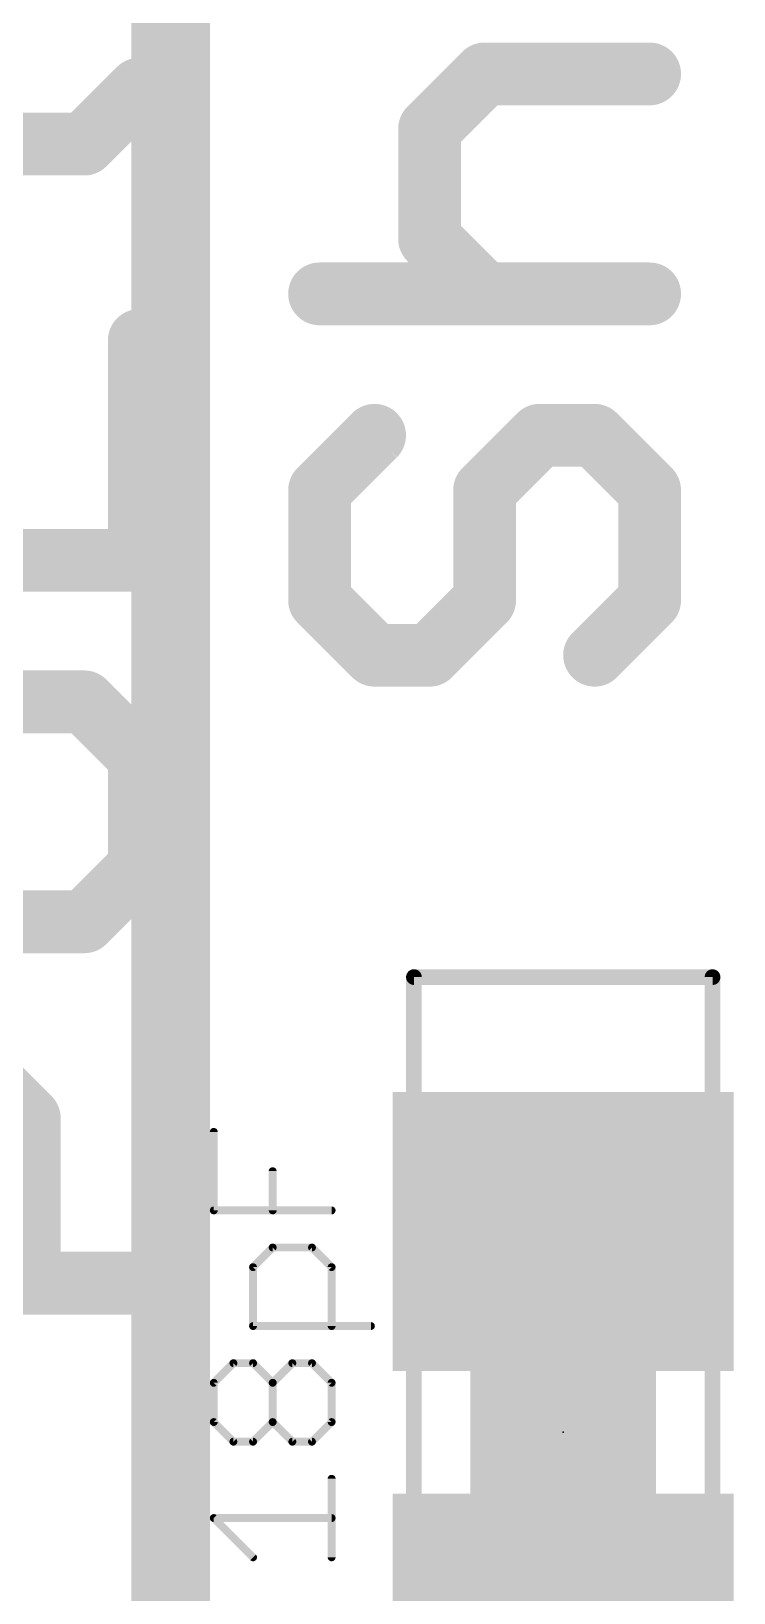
# Model space of a CAD drawing. Extents: x -27 to 80, y -11 to 53.
# Drawn here: x 23.68 to 25.95, y 31.23 to 36.28 of the extents above; entities that cross this region are included whole.
import ezdxf

# ---------------------------------------------------------------- set-up
doc = ezdxf.new("R2010")
doc.units = 0
for name, color, linetype in [('1', 12, 'CONTINUOUS'), ('16', 132, 'CONTINUOUS'), ('21', 53, 'CONTINUOUS'), ('23', 53, 'CONTINUOUS'), ('27', 253, 'CONTINUOUS'), ('29', 253, 'CONTINUOUS'), ('31', 253, 'CONTINUOUS'), ('35', 253, 'CONTINUOUS'), ('39', 12, 'CONTINUOUS'), ('51', 53, 'CONTINUOUS')]:
    doc.layers.add(name, color=color, linetype=linetype)

# ---------------------------------------------------------------- blocks, each defined once
blk = doc.blocks.new('RECT')
blk.add_solid([(-0.5, -0.5), (0.5, -0.5), (-0.5, 0.5), (0.5, 0.5)])

msp = doc.modelspace()

# ---------------------------------------------------------------- linework, layer by layer
at = {"layer": '16', "const_width": 0.254}
msp.add_lwpolyline([(24.13, 29.845), (24.13, 41.91)], dxfattribs=at)
at = {"layer": '21'}
for points, const_width in [([(24.9676, 35.9679), (25.1455, 36.1458)], 0.2032), ([(25.1455, 36.1458), (25.6794, 36.1458)], 0.2032), ([(23.8505, 35.9187), (24.0284, 36.0967)], 0.2032), ([(24.9676, 35.6119), (24.9676, 35.9679)], 0.2032), ([(23.1386, 35.9187), (23.8505, 35.9187)], 0.2032), ([(25.1455, 35.434), (24.9676, 35.6119)], 0.2032), ([(24.6117, 35.434), (25.6794, 35.434)], 0.2032), ([(24.0284, 34.5714), (24.0284, 35.2832)], 0.2032), ([(24.7896, 34.9764), (24.6117, 34.7985)], 0.2032), ([(25.1455, 34.7985), (25.3235, 34.9764)], 0.2032), ([(25.3235, 34.9764), (25.5015, 34.9764)], 0.2032), ([(25.5015, 34.9764), (25.6794, 34.7985)], 0.2032), ([(24.6117, 34.7985), (24.6117, 34.4426)], 0.2032), ([(25.1455, 34.4426), (25.1455, 34.7985)], 0.2032), ([(25.6794, 34.7985), (25.6794, 34.4426)], 0.2032), ([(22.9607, 34.5714), (24.0284, 34.5714)], 0.2032), ([(24.6117, 34.4426), (24.7896, 34.2646)], 0.2032), ([(24.9676, 34.2646), (25.1455, 34.4426)], 0.2032), ([(25.6794, 34.4426), (25.5015, 34.2646)], 0.2032), ([(24.7896, 34.2646), (24.9676, 34.2646)], 0.2032), ([(23.8505, 34.1138), (23.4945, 34.1138)], 0.2032), ([(24.0284, 33.9359), (23.8505, 34.1138)], 0.2032), ([(24.0284, 33.5799), (24.0284, 33.9359)], 0.2032), ([(23.8505, 33.402), (24.0284, 33.5799)], 0.2032), ([(23.4945, 33.402), (23.8505, 33.402)], 0.2032), ([(23.4945, 32.9444), (23.6725, 32.7665)], 0.2032), ([(23.6725, 32.7665), (23.6725, 32.2326)], 0.2032), ([(24.0284, 32.2326), (22.9607, 32.2326)], 0.2032), ([(25.4305, 31.75), (25.3695, 31.75)], 0.4064)]:
    msp.add_lwpolyline(points, dxfattribs=dict(at, const_width=const_width))
for points, const_width in [([(25.1455, 36.1966, 1), (25.1455, 36.095)], 0.1016), ([(25.1815, 36.1099, 1), (25.1096, 36.1817)], 0.1016), ([(25.6794, 36.095, 1), (25.6794, 36.1966)], 0.1016), ([(24.0643, 36.0608, 1), (23.9925, 36.1326)], 0.1016), ([(25.0184, 35.9679, 1), (24.9168, 35.9679)], 0.1016), ([(24.9317, 36.0038, 1), (25.0035, 35.9319)], 0.1016), ([(23.8145, 35.9547, 1), (23.8864, 35.8828)], 0.1016), ([(23.8505, 35.8679, 1), (23.8505, 35.9695)], 0.1016), ([(25.0035, 35.6479, 1), (24.9317, 35.576)], 0.1016), ([(24.9168, 35.6119, 1), (25.0184, 35.6119)], 0.1016), ([(24.6117, 35.4848, 1), (24.6117, 35.3832)], 0.1016), ([(25.6794, 35.3832, 1), (25.6794, 35.4848)], 0.1016), ([(25.1096, 35.3981, 1), (25.1815, 35.4699)], 0.1016), ([(24.0792, 35.2832, 1), (23.9776, 35.2832)], 0.1016), ([(24.8256, 34.9405, 1), (24.7537, 35.0123)], 0.1016), ([(25.3235, 35.0272, 1), (25.3235, 34.9256)], 0.1016), ([(25.3594, 34.9405, 1), (25.2876, 35.0123)], 0.1016), ([(25.5374, 35.0123, 1), (25.4655, 34.9405)], 0.1016), ([(25.5015, 34.9256, 1), (25.5015, 35.0272)], 0.1016), ([(24.6625, 34.7985, 1), (24.5609, 34.7985)], 0.1016), ([(24.5758, 34.8344, 1), (24.6476, 34.7625)], 0.1016), ([(25.1963, 34.7985, 1), (25.0947, 34.7985)], 0.1016), ([(25.1096, 34.8344, 1), (25.1815, 34.7625)], 0.1016), ([(25.7302, 34.7985, 1), (25.6286, 34.7985)], 0.1016), ([(25.6435, 34.7625, 1), (25.7153, 34.8344)], 0.1016), ([(24.0284, 34.5206, 1), (24.0284, 34.6222)], 0.1016), ([(23.9776, 34.5714, 1), (24.0792, 34.5714)], 0.1016), ([(24.6476, 34.4785, 1), (24.5758, 34.4066)], 0.1016), ([(25.1815, 34.4066, 1), (25.1096, 34.4785)], 0.1016), ([(25.7153, 34.4066, 1), (25.6435, 34.4785)], 0.1016), ([(24.5609, 34.4426, 1), (24.6625, 34.4426)], 0.1016), ([(25.0947, 34.4426, 1), (25.1963, 34.4426)], 0.1016), ([(25.6286, 34.4426, 1), (25.7302, 34.4426)], 0.1016), ([(24.7896, 34.3154, 1), (24.7896, 34.2138)], 0.1016), ([(24.9676, 34.2138, 1), (24.9676, 34.3154)], 0.1016), ([(24.7537, 34.2287, 1), (24.8256, 34.3005)], 0.1016), ([(24.9317, 34.3005, 1), (25.0035, 34.2287)], 0.1016), ([(25.4655, 34.3005, 1), (25.5374, 34.2287)], 0.1016), ([(23.8864, 34.1497, 1), (23.8145, 34.0779)], 0.1016), ([(23.8505, 34.063, 1), (23.8505, 34.1646)], 0.1016), ([(24.0792, 33.9359, 1), (23.9776, 33.9359)], 0.1016), ([(23.9925, 33.8999, 1), (24.0643, 33.9718)], 0.1016), ([(24.0643, 33.544, 1), (23.9925, 33.6159)], 0.1016), ([(23.9776, 33.5799, 1), (24.0792, 33.5799)], 0.1016), ([(23.8505, 33.3512, 1), (23.8505, 33.4528)], 0.1016), ([(23.8145, 33.4379, 1), (23.8864, 33.3661)], 0.1016), ([(23.7233, 32.7665, 1), (23.6217, 32.7665)], 0.1016), ([(23.6366, 32.7305, 1), (23.7084, 32.8024)], 0.1016), ([(24.0284, 32.1818, 1), (24.0284, 32.2834)], 0.1016), ([(23.6217, 32.2326, 1), (23.7233, 32.2326)], 0.1016), ([(25.3695, 31.8516, 1), (25.3695, 31.6484)], 0.2032), ([(25.4305, 31.6484, 1), (25.4305, 31.8516)], 0.2032)]:
    msp.add_lwpolyline(points, format="xyb", dxfattribs=dict(at, const_width=const_width))
at = {"layer": '23'}
msp.add_point((25.4, 31.75), dxfattribs=at)
at = {"layer": '27', "const_width": 0.0254}
for points in [[(24.2694, 32.468), (24.2694, 32.7222)], [(24.46, 32.468), (24.46, 32.5951)], [(24.6507, 32.468), (24.2694, 32.468)], [(24.3965, 32.2844), (24.46, 32.348)], [(24.46, 32.348), (24.5871, 32.348)], [(24.5871, 32.348), (24.6507, 32.2844)], [(24.3965, 32.0938), (24.3965, 32.2844)], [(24.6507, 32.2844), (24.6507, 32.0938)], [(24.7778, 32.0938), (24.3965, 32.0938)], [(24.2694, 31.9102), (24.3329, 31.9738)], [(24.3329, 31.9738), (24.3965, 31.9738)], [(24.3965, 31.9738), (24.46, 31.9102)], [(24.46, 31.9102), (24.5236, 31.9738)], [(24.5236, 31.9738), (24.5871, 31.9738)], [(24.5871, 31.9738), (24.6507, 31.9102)], [(24.2694, 31.7831), (24.2694, 31.9102)], [(24.46, 31.7831), (24.46, 31.9102)], [(24.6507, 31.9102), (24.6507, 31.7831)], [(24.3329, 31.7196), (24.2694, 31.7831)], [(24.46, 31.7831), (24.3965, 31.7196)], [(24.5236, 31.7196), (24.46, 31.7831)], [(24.6507, 31.7831), (24.5871, 31.7196)], [(24.3965, 31.7196), (24.3329, 31.7196)], [(24.5871, 31.7196), (24.5236, 31.7196)], [(24.6507, 31.3454), (24.6507, 31.5996)], [(24.3965, 31.3454), (24.2694, 31.4725)], [(24.2694, 31.4725), (24.6507, 31.4725)]]:
    msp.add_lwpolyline(points, dxfattribs=at)
at = {"layer": '27', "const_width": 0.0127}
for points in [[(24.2757, 32.7222, 1), (24.263, 32.7222)], [(24.4664, 32.5951, 1), (24.4537, 32.5951)], [(24.2694, 32.4743, 1), (24.2694, 32.4616)], [(24.263, 32.468, 1), (24.2757, 32.468)], [(24.4537, 32.468, 1), (24.4664, 32.468)], [(24.6507, 32.4616, 1), (24.6507, 32.4743)], [(24.46, 32.3543, 1), (24.46, 32.3416)], [(24.4645, 32.3435, 1), (24.4555, 32.3525)], [(24.5916, 32.3525, 1), (24.5827, 32.3435)], [(24.5871, 32.3416, 1), (24.5871, 32.3543)], [(24.4028, 32.2844, 1), (24.3901, 32.2844)], [(24.392, 32.2889, 1), (24.401, 32.28)], [(24.6571, 32.2844, 1), (24.6443, 32.2844)], [(24.6462, 32.28, 1), (24.6552, 32.2889)], [(24.3965, 32.1001, 1), (24.3965, 32.0874)], [(24.3901, 32.0938, 1), (24.4028, 32.0938)], [(24.6443, 32.0938, 1), (24.6571, 32.0938)], [(24.7778, 32.0874, 1), (24.7778, 32.1001)], [(24.3329, 31.9801, 1), (24.3329, 31.9674)], [(24.3374, 31.9693, 1), (24.3284, 31.9783)], [(24.401, 31.9783, 1), (24.392, 31.9693)], [(24.3965, 31.9674, 1), (24.3965, 31.9801)], [(24.5236, 31.9801, 1), (24.5236, 31.9674)], [(24.5281, 31.9693, 1), (24.5191, 31.9783)], [(24.5916, 31.9783, 1), (24.5827, 31.9693)], [(24.5871, 31.9674, 1), (24.5871, 31.9801)], [(24.2757, 31.9102, 1), (24.263, 31.9102)], [(24.2649, 31.9147, 1), (24.2739, 31.9057)], [(24.4555, 31.9147, 1), (24.4645, 31.9057)], [(24.4664, 31.9102, 1), (24.4537, 31.9102)], [(24.4555, 31.9057, 1), (24.4645, 31.9147)], [(24.6571, 31.9102, 1), (24.6443, 31.9102)], [(24.6462, 31.9057, 1), (24.6552, 31.9147)], [(24.2739, 31.7876, 1), (24.2649, 31.7786)], [(24.263, 31.7831, 1), (24.2757, 31.7831)], [(24.4645, 31.7876, 1), (24.4555, 31.7786)], [(24.4537, 31.7831, 1), (24.4664, 31.7831)], [(24.4645, 31.7786, 1), (24.4555, 31.7876)], [(24.6443, 31.7831, 1), (24.6571, 31.7831)], [(24.6552, 31.7786, 1), (24.6462, 31.7876)], [(24.3329, 31.7259, 1), (24.3329, 31.7132)], [(24.3284, 31.7151, 1), (24.3374, 31.7241)], [(24.392, 31.7241, 1), (24.401, 31.7151)], [(24.3965, 31.7132, 1), (24.3965, 31.7259)], [(24.5236, 31.7259, 1), (24.5236, 31.7132)], [(24.5191, 31.7151, 1), (24.5281, 31.7241)], [(24.5827, 31.7241, 1), (24.5916, 31.7151)], [(24.5871, 31.7132, 1), (24.5871, 31.7259)], [(24.6571, 31.5996, 1), (24.6443, 31.5996)], [(24.2739, 31.477, 1), (24.2649, 31.468)], [(24.2694, 31.4788, 1), (24.2694, 31.4661)], [(24.6507, 31.4661, 1), (24.6507, 31.4788)], [(24.392, 31.3409, 1), (24.401, 31.3499)], [(24.6443, 31.3454, 1), (24.6571, 31.3454)]]:
    msp.add_lwpolyline(points, format="xyb", dxfattribs=at)
at = {"layer": '39', "const_width": 0.0508}
for points in [[(24.917, 30.277), (24.917, 33.223)], [(24.917, 33.223), (25.883, 33.223)], [(25.883, 33.223), (25.883, 30.277)]]:
    msp.add_lwpolyline(points, dxfattribs=at)
at = {"layer": '39', "const_width": 0.0254}
for points in [[(24.9297, 33.223, 1), (24.9043, 33.223)], [(24.917, 33.2357, 1), (24.917, 33.2103)], [(25.8957, 33.223, 1), (25.8703, 33.223)], [(25.883, 33.2103, 1), (25.883, 33.2357)]]:
    msp.add_lwpolyline(points, format="xyb", dxfattribs=at)
at = {"layer": '51', "const_width": 0.1524}
for points in [[(25.176, 31.505), (25.176, 31.995)], [(25.624, 31.995), (25.624, 31.505)]]:
    msp.add_lwpolyline(points, dxfattribs=at)
at = {"layer": '51', "const_width": 0.0762}
for points in [[(25.2141, 31.995, 1), (25.1379, 31.995)], [(25.6621, 31.995, 1), (25.5859, 31.995)], [(25.1379, 31.505, 1), (25.2141, 31.505)], [(25.5859, 31.505, 1), (25.6621, 31.505)]]:
    msp.add_lwpolyline(points, format="xyb", dxfattribs=at)

# ---------------------------------------------------------------- block references
at = {"layer": '1', "xscale": 0.7, "yscale": 0.9, "rotation": 270}
for p in [(25.4, 32.4), (25.4, 31.1)]:
    msp.add_blockref('RECT', p, dxfattribs=at)
at = {"layer": '29', "xscale": 0.9032, "yscale": 1.1032, "rotation": 270}
for p in [(25.4, 32.4), (25.4, 31.1)]:
    msp.add_blockref('RECT', p, dxfattribs=at)
at = {"layer": '31', "xscale": 0.7, "yscale": 0.9, "rotation": 270}
for p in [(25.4, 32.4), (25.4, 31.1)]:
    msp.add_blockref('RECT', p, dxfattribs=at)
at = {"layer": '35', "xscale": 0.3998, "yscale": 0.6, "rotation": 270}
msp.add_blockref('RECT', (25.4, 31.75), dxfattribs=at)
at = {"layer": '51', "xscale": 0.3, "yscale": 0.5999, "rotation": 270}
for p in [(25.3952, 32.154), (25.3952, 31.3412)]:
    msp.add_blockref('RECT', p, dxfattribs=at)

doc.saveas('drawing.dxf')
